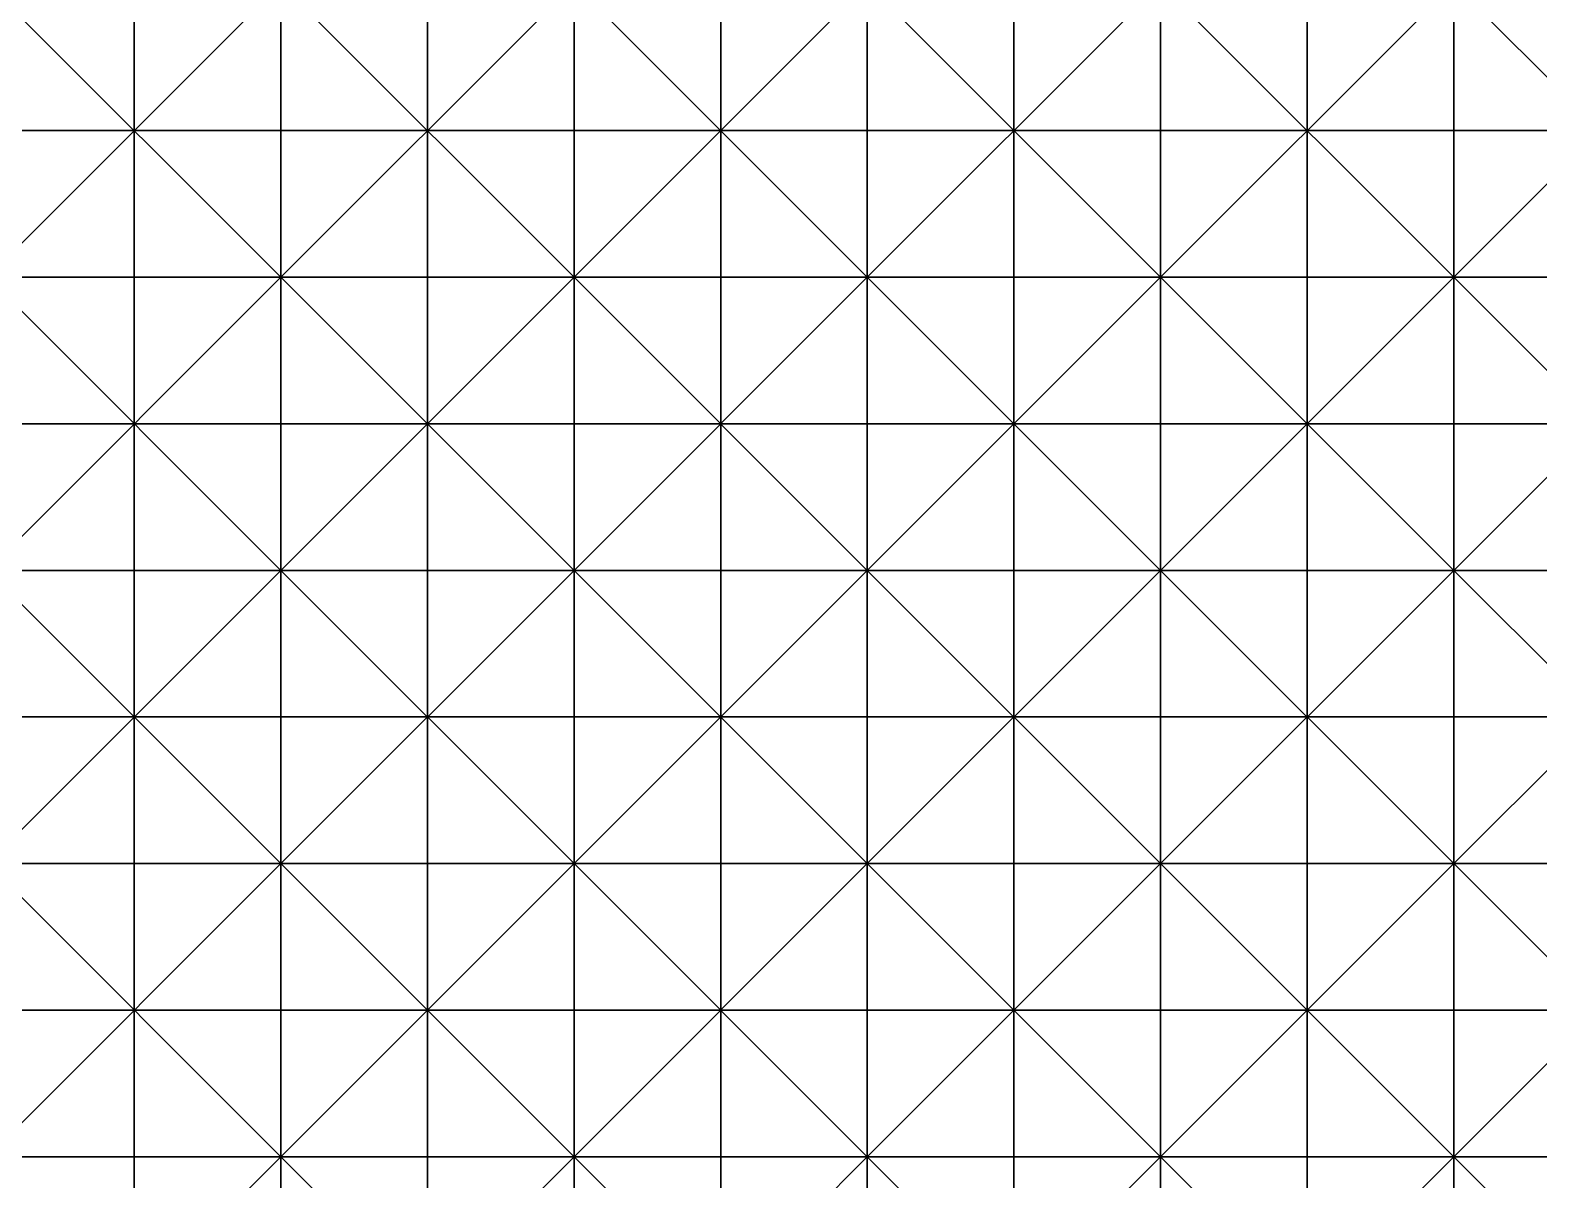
# Model space of a CAD drawing. Header units: millimetres. Extents: x 0 to 945, y 0 to 322.
# Drawn here: x 786 to 837.4, y 40.9 to 80.1 of the extents above; entities that cross this region are included whole.
import ezdxf

# ---------------------------------------------------------------- set-up
doc = ezdxf.new("R2010")
doc.units = ezdxf.units.MM

msp = doc.modelspace()

# ---------------------------------------------------------------- linework, layer by layer
for p, q in [((784.545, 81.656), (794.545, 71.656)), ((794.545, 81.656), (784.545, 71.656)), ((784.545, 81.656), (794.545, 71.656)), ((794.545, 81.656), (784.545, 71.656)), ((789.545, 81.656), (789.545, 76.656)), ((789.545, 76.656), (789.545, 81.656)), ((789.545, 81.656), (789.545, 76.656)), ((789.545, 76.656), (789.545, 81.656)), ((794.545, 76.656), (794.545, 81.656)), ((794.545, 76.656), (794.545, 81.656)), ((794.545, 81.656), (794.545, 76.656)), ((794.545, 81.656), (804.545, 71.656)), ((804.545, 81.656), (794.545, 71.656)), ((794.545, 81.656), (794.545, 76.656)), ((794.545, 81.656), (804.545, 71.656)), ((804.545, 81.656), (794.545, 71.656)), ((799.545, 81.656), (799.545, 76.656)), ((799.545, 76.656), (799.545, 81.656)), ((799.545, 81.656), (799.545, 76.656)), ((799.545, 76.656), (799.545, 81.656)), ((804.545, 76.656), (804.545, 81.656)), ((804.545, 76.656), (804.545, 81.656)), ((804.545, 81.656), (804.545, 76.656)), ((804.545, 81.656), (814.545, 71.656)), ((814.545, 81.656), (804.545, 71.656)), ((804.545, 81.656), (804.545, 76.656)), ((804.545, 81.656), (814.545, 71.656)), ((814.545, 81.656), (804.545, 71.656)), ((809.545, 81.656), (809.545, 76.656)), ((809.545, 76.656), (809.545, 81.656)), ((809.545, 81.656), (809.545, 76.656)), ((809.545, 76.656), (809.545, 81.656)), ((814.545, 76.656), (814.545, 81.656)), ((814.545, 76.656), (814.545, 81.656)), ((814.545, 81.656), (814.545, 76.656)), ((814.545, 81.656), (824.545, 71.656)), ((824.545, 81.656), (814.545, 71.656)), ((814.545, 81.656), (814.545, 76.656)), ((814.545, 81.656), (824.545, 71.656)), ((824.545, 81.656), (814.545, 71.656)), ((819.545, 81.656), (819.545, 76.656)), ((819.545, 76.656), (819.545, 81.656)), ((819.545, 81.656), (819.545, 76.656)), ((819.545, 76.656), (819.545, 81.656)), ((824.545, 76.656), (824.545, 81.656)), ((824.545, 76.656), (824.545, 81.656)), ((824.545, 81.656), (824.545, 76.656)), ((824.545, 81.656), (834.545, 71.656)), ((834.545, 81.656), (824.545, 71.656)), ((824.545, 81.656), (824.545, 76.656)), ((824.545, 81.656), (834.545, 71.656)), ((834.545, 81.656), (824.545, 71.656)), ((829.545, 81.656), (829.545, 76.656)), ((829.545, 76.656), (829.545, 81.656)), ((829.545, 81.656), (829.545, 76.656)), ((829.545, 76.656), (829.545, 81.656)), ((834.545, 76.656), (834.545, 81.656)), ((834.545, 76.656), (834.545, 81.656)), ((834.545, 81.656), (834.545, 76.656)), ((834.545, 81.656), (844.545, 71.656)), ((844.545, 81.656), (834.545, 71.656)), ((834.545, 81.656), (834.545, 76.656)), ((834.545, 81.656), (844.545, 71.656)), ((844.545, 81.656), (834.545, 71.656)), ((789.545, 76.656), (784.545, 76.656)), ((784.545, 76.656), (789.545, 76.656)), ((789.545, 76.656), (784.545, 76.656)), ((784.545, 76.656), (789.545, 76.656)), ((794.545, 76.656), (789.545, 76.656)), ((789.545, 76.656), (789.545, 71.656)), ((789.545, 76.656), (794.545, 76.656)), ((789.545, 71.656), (789.545, 76.656)), ((794.545, 76.656), (789.545, 76.656)), ((789.545, 76.656), (789.545, 71.656)), ((789.545, 76.656), (794.545, 76.656)), ((789.545, 71.656), (789.545, 76.656)), ((794.545, 71.656), (794.545, 76.656)), ((794.545, 71.656), (794.545, 76.656)), ((799.545, 76.656), (794.545, 76.656)), ((794.545, 76.656), (794.545, 71.656)), ((794.545, 76.656), (799.545, 76.656)), ((799.545, 76.656), (794.545, 76.656)), ((794.545, 76.656), (794.545, 71.656)), ((794.545, 76.656), (799.545, 76.656)), ((804.545, 76.656), (799.545, 76.656)), ((799.545, 76.656), (799.545, 71.656)), ((799.545, 76.656), (804.545, 76.656)), ((799.545, 71.656), (799.545, 76.656)), ((804.545, 76.656), (799.545, 76.656)), ((799.545, 76.656), (799.545, 71.656)), ((799.545, 76.656), (804.545, 76.656)), ((799.545, 71.656), (799.545, 76.656)), ((804.545, 71.656), (804.545, 76.656)), ((804.545, 71.656), (804.545, 76.656)), ((809.545, 76.656), (804.545, 76.656)), ((804.545, 76.656), (804.545, 71.656)), ((804.545, 76.656), (809.545, 76.656)), ((809.545, 76.656), (804.545, 76.656)), ((804.545, 76.656), (804.545, 71.656)), ((804.545, 76.656), (809.545, 76.656)), ((814.545, 76.656), (809.545, 76.656)), ((809.545, 76.656), (809.545, 71.656)), ((809.545, 76.656), (814.545, 76.656)), ((809.545, 71.656), (809.545, 76.656)), ((814.545, 76.656), (809.545, 76.656)), ((809.545, 76.656), (809.545, 71.656)), ((809.545, 76.656), (814.545, 76.656)), ((809.545, 71.656), (809.545, 76.656)), ((814.545, 71.656), (814.545, 76.656)), ((814.545, 71.656), (814.545, 76.656)), ((819.545, 76.656), (814.545, 76.656)), ((814.545, 76.656), (814.545, 71.656)), ((814.545, 76.656), (819.545, 76.656)), ((819.545, 76.656), (814.545, 76.656)), ((814.545, 76.656), (814.545, 71.656)), ((814.545, 76.656), (819.545, 76.656)), ((824.545, 76.656), (819.545, 76.656)), ((819.545, 76.656), (819.545, 71.656)), ((819.545, 76.656), (824.545, 76.656)), ((819.545, 71.656), (819.545, 76.656)), ((824.545, 76.656), (819.545, 76.656)), ((819.545, 76.656), (819.545, 71.656)), ((819.545, 76.656), (824.545, 76.656)), ((819.545, 71.656), (819.545, 76.656)), ((824.545, 71.656), (824.545, 76.656)), ((824.545, 71.656), (824.545, 76.656)), ((829.545, 76.656), (824.545, 76.656)), ((824.545, 76.656), (824.545, 71.656)), ((824.545, 76.656), (829.545, 76.656)), ((829.545, 76.656), (824.545, 76.656)), ((824.545, 76.656), (824.545, 71.656)), ((824.545, 76.656), (829.545, 76.656)), ((834.545, 76.656), (829.545, 76.656)), ((829.545, 76.656), (829.545, 71.656)), ((829.545, 76.656), (834.545, 76.656)), ((829.545, 71.656), (829.545, 76.656)), ((834.545, 76.656), (829.545, 76.656)), ((829.545, 76.656), (829.545, 71.656)), ((829.545, 76.656), (834.545, 76.656)), ((829.545, 71.656), (829.545, 76.656)), ((834.545, 71.656), (834.545, 76.656)), ((834.545, 71.656), (834.545, 76.656)), ((839.545, 76.656), (834.545, 76.656)), ((834.545, 76.656), (834.545, 71.656)), ((834.545, 76.656), (839.545, 76.656)), ((839.545, 76.656), (834.545, 76.656)), ((834.545, 76.656), (834.545, 71.656)), ((834.545, 76.656), (839.545, 76.656)), ((789.545, 71.656), (784.545, 71.656)), ((784.545, 71.656), (794.545, 61.656)), ((794.545, 71.656), (784.545, 61.656)), ((784.545, 71.656), (789.545, 71.656)), ((789.545, 71.656), (784.545, 71.656)), ((784.545, 71.656), (794.545, 61.656)), ((794.545, 71.656), (784.545, 61.656)), ((784.545, 71.656), (789.545, 71.656)), ((794.545, 71.656), (789.545, 71.656)), ((789.545, 71.656), (789.545, 66.656)), ((789.545, 66.656), (789.545, 71.656)), ((789.545, 71.656), (794.545, 71.656)), ((794.545, 71.656), (789.545, 71.656)), ((789.545, 71.656), (789.545, 66.656)), ((789.545, 66.656), (789.545, 71.656)), ((789.545, 71.656), (794.545, 71.656)), ((794.545, 66.656), (794.545, 71.656)), ((794.545, 66.656), (794.545, 71.656)), ((799.545, 71.656), (794.545, 71.656)), ((794.545, 71.656), (794.545, 66.656)), ((794.545, 71.656), (804.545, 61.656)), ((804.545, 71.656), (794.545, 61.656)), ((794.545, 71.656), (799.545, 71.656)), ((799.545, 71.656), (794.545, 71.656)), ((794.545, 71.656), (794.545, 66.656)), ((794.545, 71.656), (804.545, 61.656)), ((804.545, 71.656), (794.545, 61.656)), ((794.545, 71.656), (799.545, 71.656)), ((804.545, 71.656), (799.545, 71.656)), ((799.545, 71.656), (799.545, 66.656)), ((799.545, 66.656), (799.545, 71.656)), ((799.545, 71.656), (804.545, 71.656)), ((804.545, 71.656), (799.545, 71.656)), ((799.545, 71.656), (799.545, 66.656)), ((799.545, 66.656), (799.545, 71.656)), ((799.545, 71.656), (804.545, 71.656)), ((804.545, 66.656), (804.545, 71.656)), ((804.545, 66.656), (804.545, 71.656)), ((809.545, 71.656), (804.545, 71.656)), ((804.545, 71.656), (804.545, 66.656)), ((804.545, 71.656), (814.545, 61.656)), ((814.545, 71.656), (804.545, 61.656)), ((804.545, 71.656), (809.545, 71.656)), ((809.545, 71.656), (804.545, 71.656)), ((804.545, 71.656), (804.545, 66.656)), ((804.545, 71.656), (814.545, 61.656)), ((814.545, 71.656), (804.545, 61.656)), ((804.545, 71.656), (809.545, 71.656)), ((814.545, 71.656), (809.545, 71.656)), ((809.545, 71.656), (809.545, 66.656)), ((809.545, 66.656), (809.545, 71.656)), ((809.545, 71.656), (814.545, 71.656)), ((814.545, 71.656), (809.545, 71.656)), ((809.545, 71.656), (809.545, 66.656)), ((809.545, 66.656), (809.545, 71.656)), ((809.545, 71.656), (814.545, 71.656)), ((814.545, 66.656), (814.545, 71.656)), ((814.545, 66.656), (814.545, 71.656)), ((819.545, 71.656), (814.545, 71.656)), ((814.545, 71.656), (814.545, 66.656)), ((814.545, 71.656), (824.545, 61.656)), ((824.545, 71.656), (814.545, 61.656)), ((814.545, 71.656), (819.545, 71.656)), ((819.545, 71.656), (814.545, 71.656)), ((814.545, 71.656), (814.545, 66.656)), ((814.545, 71.656), (824.545, 61.656)), ((824.545, 71.656), (814.545, 61.656)), ((814.545, 71.656), (819.545, 71.656)), ((824.545, 71.656), (819.545, 71.656)), ((819.545, 71.656), (819.545, 66.656)), ((819.545, 66.656), (819.545, 71.656)), ((819.545, 71.656), (824.545, 71.656)), ((824.545, 71.656), (819.545, 71.656)), ((819.545, 71.656), (819.545, 66.656)), ((819.545, 66.656), (819.545, 71.656)), ((819.545, 71.656), (824.545, 71.656)), ((824.545, 66.656), (824.545, 71.656)), ((824.545, 66.656), (824.545, 71.656)), ((829.545, 71.656), (824.545, 71.656)), ((824.545, 71.656), (824.545, 66.656)), ((824.545, 71.656), (834.545, 61.656)), ((834.545, 71.656), (824.545, 61.656)), ((824.545, 71.656), (829.545, 71.656)), ((829.545, 71.656), (824.545, 71.656)), ((824.545, 71.656), (824.545, 66.656)), ((824.545, 71.656), (834.545, 61.656)), ((834.545, 71.656), (824.545, 61.656)), ((824.545, 71.656), (829.545, 71.656)), ((834.545, 71.656), (829.545, 71.656)), ((829.545, 71.656), (829.545, 66.656)), ((829.545, 66.656), (829.545, 71.656)), ((829.545, 71.656), (834.545, 71.656)), ((834.545, 71.656), (829.545, 71.656)), ((829.545, 71.656), (829.545, 66.656)), ((829.545, 66.656), (829.545, 71.656)), ((829.545, 71.656), (834.545, 71.656)), ((834.545, 66.656), (834.545, 71.656)), ((834.545, 66.656), (834.545, 71.656)), ((839.545, 71.656), (834.545, 71.656)), ((834.545, 71.656), (834.545, 66.656)), ((834.545, 71.656), (844.545, 61.656)), ((844.545, 71.656), (834.545, 61.656)), ((834.545, 71.656), (839.545, 71.656)), ((839.545, 71.656), (834.545, 71.656)), ((834.545, 71.656), (834.545, 66.656)), ((834.545, 71.656), (844.545, 61.656)), ((844.545, 71.656), (834.545, 61.656)), ((834.545, 71.656), (839.545, 71.656)), ((789.545, 66.656), (784.545, 66.656)), ((784.545, 66.656), (789.545, 66.656)), ((789.545, 66.656), (784.545, 66.656)), ((784.545, 66.656), (789.545, 66.656)), ((794.545, 66.656), (789.545, 66.656)), ((789.545, 66.656), (789.545, 61.656)), ((789.545, 66.656), (794.545, 66.656)), ((789.545, 61.656), (789.545, 66.656)), ((794.545, 66.656), (789.545, 66.656)), ((789.545, 66.656), (789.545, 61.656)), ((789.545, 66.656), (794.545, 66.656)), ((789.545, 61.656), (789.545, 66.656)), ((794.545, 61.656), (794.545, 66.656)), ((794.545, 61.656), (794.545, 66.656)), ((799.545, 66.656), (794.545, 66.656)), ((794.545, 66.656), (794.545, 61.656)), ((794.545, 66.656), (799.545, 66.656)), ((799.545, 66.656), (794.545, 66.656)), ((794.545, 66.656), (794.545, 61.656)), ((794.545, 66.656), (799.545, 66.656)), ((804.545, 66.656), (799.545, 66.656)), ((799.545, 66.656), (799.545, 61.656)), ((799.545, 66.656), (804.545, 66.656)), ((799.545, 61.656), (799.545, 66.656)), ((804.545, 66.656), (799.545, 66.656)), ((799.545, 66.656), (799.545, 61.656)), ((799.545, 66.656), (804.545, 66.656)), ((799.545, 61.656), (799.545, 66.656)), ((804.545, 61.656), (804.545, 66.656)), ((804.545, 61.656), (804.545, 66.656)), ((809.545, 66.656), (804.545, 66.656)), ((804.545, 66.656), (804.545, 61.656)), ((804.545, 66.656), (809.545, 66.656)), ((809.545, 66.656), (804.545, 66.656)), ((804.545, 66.656), (804.545, 61.656)), ((804.545, 66.656), (809.545, 66.656)), ((814.545, 66.656), (809.545, 66.656)), ((809.545, 66.656), (809.545, 61.656)), ((809.545, 66.656), (814.545, 66.656)), ((809.545, 61.656), (809.545, 66.656)), ((814.545, 66.656), (809.545, 66.656)), ((809.545, 66.656), (809.545, 61.656)), ((809.545, 66.656), (814.545, 66.656)), ((809.545, 61.656), (809.545, 66.656)), ((814.545, 61.656), (814.545, 66.656)), ((814.545, 61.656), (814.545, 66.656)), ((819.545, 66.656), (814.545, 66.656)), ((814.545, 66.656), (814.545, 61.656)), ((814.545, 66.656), (819.545, 66.656)), ((819.545, 66.656), (814.545, 66.656)), ((814.545, 66.656), (814.545, 61.656)), ((814.545, 66.656), (819.545, 66.656)), ((824.545, 66.656), (819.545, 66.656)), ((819.545, 66.656), (819.545, 61.656)), ((819.545, 66.656), (824.545, 66.656)), ((819.545, 61.656), (819.545, 66.656)), ((824.545, 66.656), (819.545, 66.656)), ((819.545, 66.656), (819.545, 61.656)), ((819.545, 66.656), (824.545, 66.656)), ((819.545, 61.656), (819.545, 66.656)), ((824.545, 61.656), (824.545, 66.656)), ((824.545, 61.656), (824.545, 66.656)), ((829.545, 66.656), (824.545, 66.656)), ((824.545, 66.656), (824.545, 61.656)), ((824.545, 66.656), (829.545, 66.656)), ((829.545, 66.656), (824.545, 66.656)), ((824.545, 66.656), (824.545, 61.656)), ((824.545, 66.656), (829.545, 66.656)), ((834.545, 66.656), (829.545, 66.656)), ((829.545, 66.656), (829.545, 61.656)), ((829.545, 66.656), (834.545, 66.656)), ((829.545, 61.656), (829.545, 66.656)), ((834.545, 66.656), (829.545, 66.656)), ((829.545, 66.656), (829.545, 61.656)), ((829.545, 66.656), (834.545, 66.656)), ((829.545, 61.656), (829.545, 66.656)), ((834.545, 61.656), (834.545, 66.656)), ((834.545, 61.656), (834.545, 66.656)), ((839.545, 66.656), (834.545, 66.656)), ((834.545, 66.656), (834.545, 61.656)), ((834.545, 66.656), (839.545, 66.656)), ((839.545, 66.656), (834.545, 66.656)), ((834.545, 66.656), (834.545, 61.656)), ((834.545, 66.656), (839.545, 66.656)), ((789.545, 61.656), (784.545, 61.656)), ((784.545, 61.656), (794.545, 51.656)), ((794.545, 61.656), (784.545, 51.656)), ((784.545, 61.656), (789.545, 61.656)), ((789.545, 61.656), (784.545, 61.656)), ((784.545, 61.656), (794.545, 51.656)), ((794.545, 61.656), (784.545, 51.656)), ((784.545, 61.656), (789.545, 61.656)), ((794.545, 61.656), (789.545, 61.656)), ((789.545, 61.656), (789.545, 56.656)), ((789.545, 56.656), (789.545, 61.656)), ((789.545, 61.656), (794.545, 61.656)), ((794.545, 61.656), (789.545, 61.656)), ((789.545, 61.656), (789.545, 56.656)), ((789.545, 56.656), (789.545, 61.656)), ((789.545, 61.656), (794.545, 61.656)), ((794.545, 56.656), (794.545, 61.656)), ((794.545, 56.656), (794.545, 61.656)), ((799.545, 61.656), (794.545, 61.656)), ((794.545, 61.656), (794.545, 56.656)), ((794.545, 61.656), (804.545, 51.656)), ((804.545, 61.656), (794.545, 51.656)), ((794.545, 61.656), (799.545, 61.656)), ((799.545, 61.656), (794.545, 61.656)), ((794.545, 61.656), (794.545, 56.656)), ((794.545, 61.656), (804.545, 51.656)), ((804.545, 61.656), (794.545, 51.656)), ((794.545, 61.656), (799.545, 61.656)), ((804.545, 61.656), (799.545, 61.656)), ((799.545, 61.656), (799.545, 56.656)), ((799.545, 56.656), (799.545, 61.656)), ((799.545, 61.656), (804.545, 61.656)), ((804.545, 61.656), (799.545, 61.656)), ((799.545, 61.656), (799.545, 56.656)), ((799.545, 56.656), (799.545, 61.656)), ((799.545, 61.656), (804.545, 61.656)), ((804.545, 56.656), (804.545, 61.656)), ((804.545, 56.656), (804.545, 61.656)), ((809.545, 61.656), (804.545, 61.656)), ((804.545, 61.656), (804.545, 56.656)), ((804.545, 61.656), (814.545, 51.656)), ((814.545, 61.656), (804.545, 51.656)), ((804.545, 61.656), (809.545, 61.656)), ((809.545, 61.656), (804.545, 61.656)), ((804.545, 61.656), (804.545, 56.656)), ((804.545, 61.656), (814.545, 51.656)), ((814.545, 61.656), (804.545, 51.656)), ((804.545, 61.656), (809.545, 61.656)), ((814.545, 61.656), (809.545, 61.656)), ((809.545, 61.656), (809.545, 56.656)), ((809.545, 56.656), (809.545, 61.656)), ((809.545, 61.656), (814.545, 61.656)), ((814.545, 61.656), (809.545, 61.656)), ((809.545, 61.656), (809.545, 56.656)), ((809.545, 56.656), (809.545, 61.656)), ((809.545, 61.656), (814.545, 61.656)), ((814.545, 56.656), (814.545, 61.656)), ((814.545, 56.656), (814.545, 61.656)), ((819.545, 61.656), (814.545, 61.656)), ((814.545, 61.656), (814.545, 56.656)), ((814.545, 61.656), (824.545, 51.656)), ((824.545, 61.656), (814.545, 51.656)), ((814.545, 61.656), (819.545, 61.656)), ((819.545, 61.656), (814.545, 61.656)), ((814.545, 61.656), (814.545, 56.656)), ((814.545, 61.656), (824.545, 51.656)), ((824.545, 61.656), (814.545, 51.656)), ((814.545, 61.656), (819.545, 61.656)), ((824.545, 61.656), (819.545, 61.656)), ((819.545, 61.656), (819.545, 56.656)), ((819.545, 56.656), (819.545, 61.656)), ((819.545, 61.656), (824.545, 61.656)), ((824.545, 61.656), (819.545, 61.656)), ((819.545, 61.656), (819.545, 56.656)), ((819.545, 56.656), (819.545, 61.656)), ((819.545, 61.656), (824.545, 61.656)), ((824.545, 56.656), (824.545, 61.656)), ((824.545, 56.656), (824.545, 61.656)), ((829.545, 61.656), (824.545, 61.656)), ((824.545, 61.656), (824.545, 56.656)), ((824.545, 61.656), (834.545, 51.656)), ((834.545, 61.656), (824.545, 51.656)), ((824.545, 61.656), (829.545, 61.656)), ((829.545, 61.656), (824.545, 61.656)), ((824.545, 61.656), (824.545, 56.656)), ((824.545, 61.656), (834.545, 51.656)), ((834.545, 61.656), (824.545, 51.656)), ((824.545, 61.656), (829.545, 61.656)), ((834.545, 61.656), (829.545, 61.656)), ((829.545, 61.656), (829.545, 56.656)), ((829.545, 56.656), (829.545, 61.656)), ((829.545, 61.656), (834.545, 61.656)), ((834.545, 61.656), (829.545, 61.656)), ((829.545, 61.656), (829.545, 56.656)), ((829.545, 56.656), (829.545, 61.656)), ((829.545, 61.656), (834.545, 61.656)), ((834.545, 56.656), (834.545, 61.656)), ((834.545, 56.656), (834.545, 61.656)), ((839.545, 61.656), (834.545, 61.656)), ((834.545, 61.656), (834.545, 56.656)), ((834.545, 61.656), (844.545, 51.656)), ((844.545, 61.656), (834.545, 51.656)), ((834.545, 61.656), (839.545, 61.656)), ((839.545, 61.656), (834.545, 61.656)), ((834.545, 61.656), (834.545, 56.656)), ((834.545, 61.656), (844.545, 51.656)), ((844.545, 61.656), (834.545, 51.656)), ((834.545, 61.656), (839.545, 61.656)), ((789.545, 56.656), (784.545, 56.656)), ((784.545, 56.656), (789.545, 56.656)), ((789.545, 56.656), (784.545, 56.656)), ((784.545, 56.656), (789.545, 56.656)), ((794.545, 56.656), (789.545, 56.656)), ((789.545, 56.656), (789.545, 51.656)), ((789.545, 56.656), (794.545, 56.656)), ((789.545, 51.656), (789.545, 56.656)), ((794.545, 56.656), (789.545, 56.656)), ((789.545, 56.656), (789.545, 51.656)), ((789.545, 56.656), (794.545, 56.656)), ((789.545, 51.656), (789.545, 56.656)), ((794.545, 51.656), (794.545, 56.656)), ((794.545, 51.656), (794.545, 56.656)), ((799.545, 56.656), (794.545, 56.656)), ((794.545, 56.656), (794.545, 51.656)), ((794.545, 56.656), (799.545, 56.656)), ((799.545, 56.656), (794.545, 56.656)), ((794.545, 56.656), (794.545, 51.656)), ((794.545, 56.656), (799.545, 56.656)), ((804.545, 56.656), (799.545, 56.656)), ((799.545, 56.656), (799.545, 51.656)), ((799.545, 56.656), (804.545, 56.656)), ((799.545, 51.656), (799.545, 56.656)), ((804.545, 56.656), (799.545, 56.656)), ((799.545, 56.656), (799.545, 51.656)), ((799.545, 56.656), (804.545, 56.656)), ((799.545, 51.656), (799.545, 56.656)), ((804.545, 51.656), (804.545, 56.656)), ((804.545, 51.656), (804.545, 56.656)), ((809.545, 56.656), (804.545, 56.656)), ((804.545, 56.656), (804.545, 51.656)), ((804.545, 56.656), (809.545, 56.656)), ((809.545, 56.656), (804.545, 56.656)), ((804.545, 56.656), (804.545, 51.656)), ((804.545, 56.656), (809.545, 56.656)), ((814.545, 56.656), (809.545, 56.656)), ((809.545, 56.656), (809.545, 51.656)), ((809.545, 56.656), (814.545, 56.656)), ((809.545, 51.656), (809.545, 56.656)), ((814.545, 56.656), (809.545, 56.656)), ((809.545, 56.656), (809.545, 51.656)), ((809.545, 56.656), (814.545, 56.656)), ((809.545, 51.656), (809.545, 56.656)), ((814.545, 51.656), (814.545, 56.656)), ((814.545, 51.656), (814.545, 56.656)), ((819.545, 56.656), (814.545, 56.656)), ((814.545, 56.656), (814.545, 51.656)), ((814.545, 56.656), (819.545, 56.656)), ((819.545, 56.656), (814.545, 56.656)), ((814.545, 56.656), (814.545, 51.656)), ((814.545, 56.656), (819.545, 56.656)), ((824.545, 56.656), (819.545, 56.656)), ((819.545, 56.656), (819.545, 51.656)), ((819.545, 56.656), (824.545, 56.656)), ((819.545, 51.656), (819.545, 56.656)), ((824.545, 56.656), (819.545, 56.656)), ((819.545, 56.656), (819.545, 51.656)), ((819.545, 56.656), (824.545, 56.656)), ((819.545, 51.656), (819.545, 56.656)), ((824.545, 51.656), (824.545, 56.656)), ((824.545, 51.656), (824.545, 56.656)), ((829.545, 56.656), (824.545, 56.656)), ((824.545, 56.656), (824.545, 51.656)), ((824.545, 56.656), (829.545, 56.656)), ((829.545, 56.656), (824.545, 56.656)), ((824.545, 56.656), (824.545, 51.656)), ((824.545, 56.656), (829.545, 56.656)), ((834.545, 56.656), (829.545, 56.656)), ((829.545, 56.656), (829.545, 51.656)), ((829.545, 56.656), (834.545, 56.656)), ((829.545, 51.656), (829.545, 56.656)), ((834.545, 56.656), (829.545, 56.656)), ((829.545, 56.656), (829.545, 51.656)), ((829.545, 56.656), (834.545, 56.656)), ((829.545, 51.656), (829.545, 56.656)), ((834.545, 51.656), (834.545, 56.656)), ((834.545, 51.656), (834.545, 56.656)), ((839.545, 56.656), (834.545, 56.656)), ((834.545, 56.656), (834.545, 51.656)), ((834.545, 56.656), (839.545, 56.656)), ((839.545, 56.656), (834.545, 56.656)), ((834.545, 56.656), (834.545, 51.656)), ((834.545, 56.656), (839.545, 56.656)), ((789.545, 51.656), (784.545, 51.656)), ((784.545, 51.656), (794.545, 41.656)), ((794.545, 51.656), (784.545, 41.656)), ((784.545, 51.656), (789.545, 51.656)), ((789.545, 51.656), (784.545, 51.656)), ((784.545, 51.656), (794.545, 41.656)), ((794.545, 51.656), (784.545, 41.656)), ((784.545, 51.656), (789.545, 51.656)), ((794.545, 51.656), (789.545, 51.656)), ((789.545, 51.656), (789.545, 46.656)), ((789.545, 46.656), (789.545, 51.656)), ((789.545, 51.656), (794.545, 51.656)), ((794.545, 51.656), (789.545, 51.656)), ((789.545, 51.656), (789.545, 46.656)), ((789.545, 46.656), (789.545, 51.656)), ((789.545, 51.656), (794.545, 51.656)), ((794.545, 46.656), (794.545, 51.656)), ((794.545, 46.656), (794.545, 51.656)), ((799.545, 51.656), (794.545, 51.656)), ((794.545, 51.656), (794.545, 46.656)), ((794.545, 51.656), (804.545, 41.656)), ((804.545, 51.656), (794.545, 41.656)), ((794.545, 51.656), (799.545, 51.656)), ((799.545, 51.656), (794.545, 51.656)), ((794.545, 51.656), (794.545, 46.656)), ((794.545, 51.656), (804.545, 41.656)), ((804.545, 51.656), (794.545, 41.656)), ((794.545, 51.656), (799.545, 51.656)), ((804.545, 51.656), (799.545, 51.656)), ((799.545, 51.656), (799.545, 46.656)), ((799.545, 46.656), (799.545, 51.656)), ((799.545, 51.656), (804.545, 51.656)), ((804.545, 51.656), (799.545, 51.656)), ((799.545, 51.656), (799.545, 46.656)), ((799.545, 46.656), (799.545, 51.656)), ((799.545, 51.656), (804.545, 51.656)), ((804.545, 46.656), (804.545, 51.656)), ((804.545, 46.656), (804.545, 51.656)), ((809.545, 51.656), (804.545, 51.656)), ((804.545, 51.656), (804.545, 46.656)), ((804.545, 51.656), (814.545, 41.656)), ((814.545, 51.656), (804.545, 41.656)), ((804.545, 51.656), (809.545, 51.656)), ((809.545, 51.656), (804.545, 51.656)), ((804.545, 51.656), (804.545, 46.656)), ((804.545, 51.656), (814.545, 41.656)), ((814.545, 51.656), (804.545, 41.656)), ((804.545, 51.656), (809.545, 51.656)), ((814.545, 51.656), (809.545, 51.656)), ((809.545, 51.656), (809.545, 46.656)), ((809.545, 46.656), (809.545, 51.656)), ((809.545, 51.656), (814.545, 51.656)), ((814.545, 51.656), (809.545, 51.656)), ((809.545, 51.656), (809.545, 46.656)), ((809.545, 46.656), (809.545, 51.656)), ((809.545, 51.656), (814.545, 51.656)), ((814.545, 46.656), (814.545, 51.656)), ((814.545, 46.656), (814.545, 51.656)), ((819.545, 51.656), (814.545, 51.656)), ((814.545, 51.656), (814.545, 46.656)), ((814.545, 51.656), (824.545, 41.656)), ((824.545, 51.656), (814.545, 41.656)), ((814.545, 51.656), (819.545, 51.656)), ((819.545, 51.656), (814.545, 51.656)), ((814.545, 51.656), (814.545, 46.656)), ((814.545, 51.656), (824.545, 41.656)), ((824.545, 51.656), (814.545, 41.656)), ((814.545, 51.656), (819.545, 51.656)), ((824.545, 51.656), (819.545, 51.656)), ((819.545, 51.656), (819.545, 46.656)), ((819.545, 46.656), (819.545, 51.656)), ((819.545, 51.656), (824.545, 51.656)), ((824.545, 51.656), (819.545, 51.656)), ((819.545, 51.656), (819.545, 46.656)), ((819.545, 46.656), (819.545, 51.656)), ((819.545, 51.656), (824.545, 51.656)), ((824.545, 46.656), (824.545, 51.656)), ((824.545, 46.656), (824.545, 51.656)), ((829.545, 51.656), (824.545, 51.656)), ((824.545, 51.656), (824.545, 46.656)), ((824.545, 51.656), (834.545, 41.656)), ((834.545, 51.656), (824.545, 41.656)), ((824.545, 51.656), (829.545, 51.656)), ((829.545, 51.656), (824.545, 51.656)), ((824.545, 51.656), (824.545, 46.656)), ((824.545, 51.656), (834.545, 41.656)), ((834.545, 51.656), (824.545, 41.656)), ((824.545, 51.656), (829.545, 51.656)), ((834.545, 51.656), (829.545, 51.656)), ((829.545, 51.656), (829.545, 46.656)), ((829.545, 46.656), (829.545, 51.656)), ((829.545, 51.656), (834.545, 51.656)), ((834.545, 51.656), (829.545, 51.656)), ((829.545, 51.656), (829.545, 46.656)), ((829.545, 46.656), (829.545, 51.656)), ((829.545, 51.656), (834.545, 51.656)), ((834.545, 46.656), (834.545, 51.656)), ((834.545, 46.656), (834.545, 51.656)), ((839.545, 51.656), (834.545, 51.656)), ((834.545, 51.656), (834.545, 46.656)), ((834.545, 51.656), (844.545, 41.656)), ((844.545, 51.656), (834.545, 41.656)), ((834.545, 51.656), (839.545, 51.656)), ((839.545, 51.656), (834.545, 51.656)), ((834.545, 51.656), (834.545, 46.656)), ((834.545, 51.656), (844.545, 41.656)), ((844.545, 51.656), (834.545, 41.656)), ((834.545, 51.656), (839.545, 51.656)), ((789.545, 46.656), (784.545, 46.656)), ((784.545, 46.656), (789.545, 46.656)), ((789.545, 46.656), (784.545, 46.656)), ((784.545, 46.656), (789.545, 46.656)), ((794.545, 46.656), (789.545, 46.656)), ((789.545, 46.656), (789.545, 41.656)), ((789.545, 46.656), (794.545, 46.656)), ((789.545, 41.656), (789.545, 46.656)), ((794.545, 46.656), (789.545, 46.656)), ((789.545, 46.656), (789.545, 41.656)), ((789.545, 46.656), (794.545, 46.656)), ((789.545, 41.656), (789.545, 46.656)), ((794.545, 41.656), (794.545, 46.656)), ((794.545, 41.656), (794.545, 46.656)), ((799.545, 46.656), (794.545, 46.656)), ((794.545, 46.656), (794.545, 41.656)), ((794.545, 46.656), (799.545, 46.656)), ((799.545, 46.656), (794.545, 46.656)), ((794.545, 46.656), (794.545, 41.656)), ((794.545, 46.656), (799.545, 46.656)), ((804.545, 46.656), (799.545, 46.656)), ((799.545, 46.656), (799.545, 41.656)), ((799.545, 46.656), (804.545, 46.656)), ((799.545, 41.656), (799.545, 46.656)), ((804.545, 46.656), (799.545, 46.656)), ((799.545, 46.656), (799.545, 41.656)), ((799.545, 46.656), (804.545, 46.656)), ((799.545, 41.656), (799.545, 46.656)), ((804.545, 41.656), (804.545, 46.656)), ((804.545, 41.656), (804.545, 46.656)), ((809.545, 46.656), (804.545, 46.656)), ((804.545, 46.656), (804.545, 41.656)), ((804.545, 46.656), (809.545, 46.656)), ((809.545, 46.656), (804.545, 46.656)), ((804.545, 46.656), (804.545, 41.656)), ((804.545, 46.656), (809.545, 46.656)), ((814.545, 46.656), (809.545, 46.656)), ((809.545, 46.656), (809.545, 41.656)), ((809.545, 46.656), (814.545, 46.656)), ((809.545, 41.656), (809.545, 46.656)), ((814.545, 46.656), (809.545, 46.656)), ((809.545, 46.656), (809.545, 41.656)), ((809.545, 46.656), (814.545, 46.656)), ((809.545, 41.656), (809.545, 46.656)), ((814.545, 41.656), (814.545, 46.656)), ((814.545, 41.656), (814.545, 46.656)), ((819.545, 46.656), (814.545, 46.656)), ((814.545, 46.656), (814.545, 41.656)), ((814.545, 46.656), (819.545, 46.656)), ((819.545, 46.656), (814.545, 46.656)), ((814.545, 46.656), (814.545, 41.656)), ((814.545, 46.656), (819.545, 46.656)), ((824.545, 46.656), (819.545, 46.656)), ((819.545, 46.656), (819.545, 41.656)), ((819.545, 46.656), (824.545, 46.656)), ((819.545, 41.656), (819.545, 46.656)), ((824.545, 46.656), (819.545, 46.656)), ((819.545, 46.656), (819.545, 41.656)), ((819.545, 46.656), (824.545, 46.656)), ((819.545, 41.656), (819.545, 46.656)), ((824.545, 41.656), (824.545, 46.656)), ((824.545, 41.656), (824.545, 46.656)), ((829.545, 46.656), (824.545, 46.656)), ((824.545, 46.656), (824.545, 41.656)), ((824.545, 46.656), (829.545, 46.656)), ((829.545, 46.656), (824.545, 46.656)), ((824.545, 46.656), (824.545, 41.656)), ((824.545, 46.656), (829.545, 46.656)), ((834.545, 46.656), (829.545, 46.656)), ((829.545, 46.656), (829.545, 41.656)), ((829.545, 46.656), (834.545, 46.656)), ((829.545, 41.656), (829.545, 46.656)), ((834.545, 46.656), (829.545, 46.656)), ((829.545, 46.656), (829.545, 41.656)), ((829.545, 46.656), (834.545, 46.656)), ((829.545, 41.656), (829.545, 46.656)), ((834.545, 41.656), (834.545, 46.656)), ((834.545, 41.656), (834.545, 46.656)), ((839.545, 46.656), (834.545, 46.656)), ((834.545, 46.656), (834.545, 41.656)), ((834.545, 46.656), (839.545, 46.656)), ((839.545, 46.656), (834.545, 46.656)), ((834.545, 46.656), (834.545, 41.656)), ((834.545, 46.656), (839.545, 46.656)), ((789.545, 41.656), (784.545, 41.656)), ((794.545, 41.656), (784.545, 31.656)), ((789.545, 41.656), (784.545, 41.656)), ((794.545, 41.656), (784.545, 31.656)), ((784.545, 41.656), (789.545, 41.656)), ((784.545, 41.656), (789.545, 41.656)), ((794.545, 41.656), (789.545, 41.656)), ((789.545, 41.656), (789.545, 36.656)), ((789.545, 36.656), (789.545, 41.656)), ((794.545, 41.656), (789.545, 41.656)), ((789.545, 41.656), (789.545, 36.656)), ((789.545, 36.656), (789.545, 41.656)), ((789.545, 41.656), (794.545, 41.656)), ((789.545, 41.656), (794.545, 41.656)), ((799.545, 41.656), (794.545, 41.656)), ((794.545, 41.656), (794.545, 36.656)), ((794.545, 41.656), (804.545, 31.656)), ((804.545, 41.656), (794.545, 31.656)), ((799.545, 41.656), (794.545, 41.656)), ((794.545, 41.656), (794.545, 36.656)), ((794.545, 41.656), (804.545, 31.656)), ((804.545, 41.656), (794.545, 31.656)), ((794.545, 36.656), (794.545, 41.656)), ((794.545, 36.656), (794.545, 41.656)), ((794.545, 41.656), (799.545, 41.656)), ((794.545, 41.656), (799.545, 41.656)), ((804.545, 41.656), (799.545, 41.656)), ((799.545, 41.656), (799.545, 36.656)), ((799.545, 36.656), (799.545, 41.656)), ((804.545, 41.656), (799.545, 41.656)), ((799.545, 41.656), (799.545, 36.656)), ((799.545, 36.656), (799.545, 41.656)), ((799.545, 41.656), (804.545, 41.656)), ((799.545, 41.656), (804.545, 41.656)), ((804.545, 36.656), (804.545, 41.656)), ((804.545, 36.656), (804.545, 41.656)), ((809.545, 41.656), (804.545, 41.656)), ((804.545, 41.656), (804.545, 36.656)), ((804.545, 41.656), (814.545, 31.656)), ((814.545, 41.656), (804.545, 31.656)), ((809.545, 41.656), (804.545, 41.656)), ((804.545, 41.656), (804.545, 36.656)), ((804.545, 41.656), (814.545, 31.656)), ((814.545, 41.656), (804.545, 31.656)), ((804.545, 41.656), (809.545, 41.656)), ((804.545, 41.656), (809.545, 41.656)), ((814.545, 41.656), (809.545, 41.656)), ((809.545, 41.656), (809.545, 36.656)), ((809.545, 36.656), (809.545, 41.656)), ((814.545, 41.656), (809.545, 41.656)), ((809.545, 41.656), (809.545, 36.656)), ((809.545, 36.656), (809.545, 41.656)), ((809.545, 41.656), (814.545, 41.656)), ((809.545, 41.656), (814.545, 41.656)), ((819.545, 41.656), (814.545, 41.656)), ((814.545, 41.656), (814.545, 36.656)), ((814.545, 41.656), (824.545, 31.656)), ((824.545, 41.656), (814.545, 31.656)), ((819.545, 41.656), (814.545, 41.656)), ((814.545, 41.656), (814.545, 36.656)), ((814.545, 41.656), (824.545, 31.656)), ((824.545, 41.656), (814.545, 31.656)), ((814.545, 36.656), (814.545, 41.656)), ((814.545, 36.656), (814.545, 41.656)), ((814.545, 41.656), (819.545, 41.656)), ((814.545, 41.656), (819.545, 41.656)), ((824.545, 41.656), (819.545, 41.656)), ((819.545, 41.656), (819.545, 36.656)), ((819.545, 36.656), (819.545, 41.656)), ((824.545, 41.656), (819.545, 41.656)), ((819.545, 41.656), (819.545, 36.656)), ((819.545, 36.656), (819.545, 41.656)), ((819.545, 41.656), (824.545, 41.656)), ((819.545, 41.656), (824.545, 41.656)), ((829.545, 41.656), (824.545, 41.656)), ((824.545, 41.656), (824.545, 36.656)), ((824.545, 41.656), (834.545, 31.656)), ((834.545, 41.656), (824.545, 31.656)), ((829.545, 41.656), (824.545, 41.656)), ((824.545, 41.656), (824.545, 36.656)), ((824.545, 41.656), (834.545, 31.656)), ((834.545, 41.656), (824.545, 31.656)), ((824.545, 36.656), (824.545, 41.656)), ((824.545, 36.656), (824.545, 41.656)), ((824.545, 41.656), (829.545, 41.656)), ((824.545, 41.656), (829.545, 41.656)), ((834.545, 41.656), (829.545, 41.656)), ((829.545, 41.656), (829.545, 36.656)), ((829.545, 36.656), (829.545, 41.656)), ((834.545, 41.656), (829.545, 41.656)), ((829.545, 41.656), (829.545, 36.656)), ((829.545, 36.656), (829.545, 41.656)), ((829.545, 41.656), (834.545, 41.656)), ((829.545, 41.656), (834.545, 41.656)), ((839.545, 41.656), (834.545, 41.656)), ((834.545, 41.656), (834.545, 36.656)), ((834.545, 41.656), (844.545, 31.656)), ((839.545, 41.656), (834.545, 41.656)), ((834.545, 41.656), (834.545, 36.656)), ((834.545, 41.656), (844.545, 31.656)), ((834.545, 36.656), (834.545, 41.656)), ((834.545, 36.656), (834.545, 41.656)), ((834.545, 41.656), (839.545, 41.656)), ((834.545, 41.656), (839.545, 41.656))]:
    msp.add_line(p, q)

doc.saveas('drawing.dxf')
